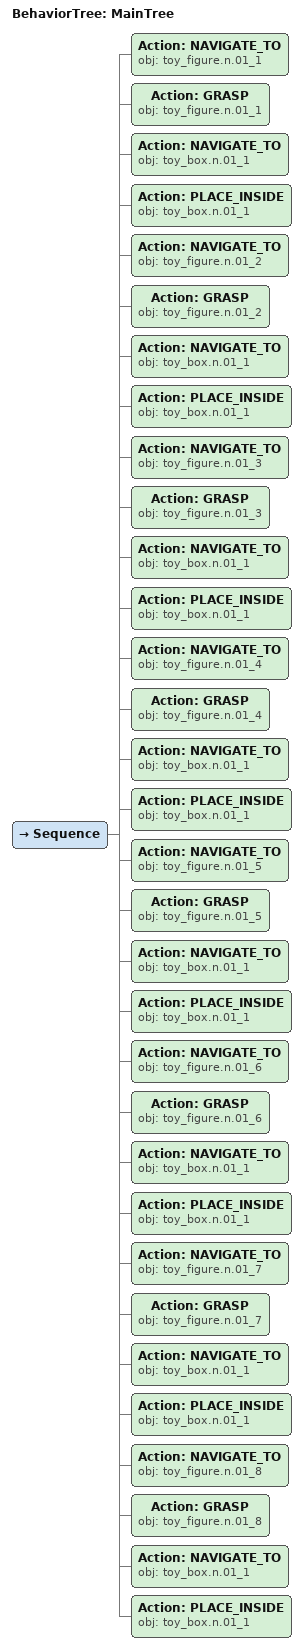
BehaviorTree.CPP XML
<root main_tree_to_execute="MainTree">
  <BehaviorTree ID="MainTree">
    <Sequence>
      <!-- Collect all 8 toy figures to toy_box.n.01_1 -->
      <Action ID="NAVIGATE_TO" obj="toy_figure.n.01_1"/>
      <Action ID="GRASP" obj="toy_figure.n.01_1"/>
      <Action ID="NAVIGATE_TO" obj="toy_box.n.01_1"/>
      <Action ID="PLACE_INSIDE" obj="toy_box.n.01_1"/>
      <Action ID="NAVIGATE_TO" obj="toy_figure.n.01_2"/>
      <Action ID="GRASP" obj="toy_figure.n.01_2"/>
      <Action ID="NAVIGATE_TO" obj="toy_box.n.01_1"/>
      <Action ID="PLACE_INSIDE" obj="toy_box.n.01_1"/>
      <Action ID="NAVIGATE_TO" obj="toy_figure.n.01_3"/>
      <Action ID="GRASP" obj="toy_figure.n.01_3"/>
      <Action ID="NAVIGATE_TO" obj="toy_box.n.01_1"/>
      <Action ID="PLACE_INSIDE" obj="toy_box.n.01_1"/>
      <Action ID="NAVIGATE_TO" obj="toy_figure.n.01_4"/>
      <Action ID="GRASP" obj="toy_figure.n.01_4"/>
      <Action ID="NAVIGATE_TO" obj="toy_box.n.01_1"/>
      <Action ID="PLACE_INSIDE" obj="toy_box.n.01_1"/>
      <Action ID="NAVIGATE_TO" obj="toy_figure.n.01_5"/>
      <Action ID="GRASP" obj="toy_figure.n.01_5"/>
      <Action ID="NAVIGATE_TO" obj="toy_box.n.01_1"/>
      <Action ID="PLACE_INSIDE" obj="toy_box.n.01_1"/>
      <Action ID="NAVIGATE_TO" obj="toy_figure.n.01_6"/>
      <Action ID="GRASP" obj="toy_figure.n.01_6"/>
      <Action ID="NAVIGATE_TO" obj="toy_box.n.01_1"/>
      <Action ID="PLACE_INSIDE" obj="toy_box.n.01_1"/>
      <Action ID="NAVIGATE_TO" obj="toy_figure.n.01_7"/>
      <Action ID="GRASP" obj="toy_figure.n.01_7"/>
      <Action ID="NAVIGATE_TO" obj="toy_box.n.01_1"/>
      <Action ID="PLACE_INSIDE" obj="toy_box.n.01_1"/>
      <Action ID="NAVIGATE_TO" obj="toy_figure.n.01_8"/>
      <Action ID="GRASP" obj="toy_figure.n.01_8"/>
      <Action ID="NAVIGATE_TO" obj="toy_box.n.01_1"/>
      <Action ID="PLACE_INSIDE" obj="toy_box.n.01_1"/>
    </Sequence>
  </BehaviorTree>
</root>
